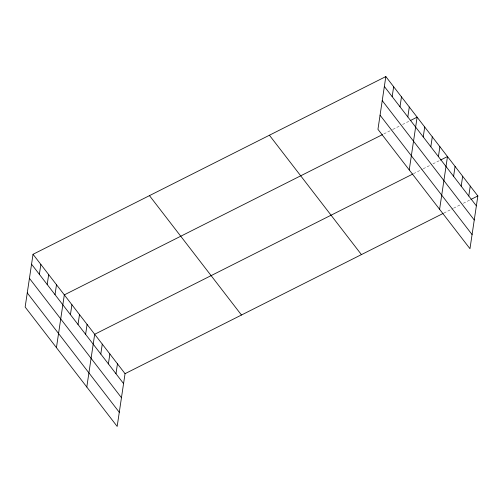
<?xml version="1.0" encoding="UTF-8"?>
<svg xmlns="http://www.w3.org/2000/svg" width="503" height="503" viewBox="0 0 503 503"><rect width="100%" height="100%" fill="white"/><g stroke="black" fill="none" stroke-linecap="round" stroke-linejoin="round"><path stroke-width="0.38" stroke-dasharray="2.52 1.89" d="M383.858 133.917L392.17 129.73M392.868 129.384L399.797 125.888M402.57 124.493L409.499 121.003M413.529 173.667L422.539 169.127M423.23 168.775L431.549 164.588M432.932 163.89L439.861 160.4M443.891 213.058L452.901 208.525M453.593 208.173L461.22 204.331M463.294 203.287L470.23 199.798"/><path stroke-width="0.75" d="M33.035 254.292L25.15 307.044L117.168 426.425L125.046 373.672L33.035 254.292L385.832 76.575L477.85 195.956L469.965 248.708L377.954 129.328L385.832 76.575M39.372 274.349L40.856 264.44M47.194 284.497L48.678 274.588M55.016 294.645L56.499 284.736M56.437 347.636L64.321 294.884L382.469 134.615M70.433 314.639L71.91 304.73M78.022 324.485L79.499 314.576M85.611 334.338L87.094 324.429M86.799 387.027L94.683 334.275L412.837 174.013M100.795 354.037L102.272 344.127M108.384 363.883L109.868 353.974M115.979 373.729L117.457 363.826M392.177 96.626L393.654 86.723M399.998 106.774L401.476 96.872M407.82 116.922L409.297 107.013M409.235 169.92L417.119 117.161L410.19 120.657M423.23 136.923L424.714 127.014M430.82 146.769L432.303 136.86M438.415 156.615L439.892 146.713M439.603 209.311L447.488 156.559L440.553 160.048M453.593 176.314L455.077 166.411M461.188 186.167L462.666 176.257M468.777 196.013L470.261 186.104M125.046 373.672L443.2 213.41M470.921 199.446L477.85 195.956M384.355 86.485L476.366 205.865M382.242 100.619L474.254 220M380.067 115.187L472.078 234.568M269.413 135.219L361.424 254.6M149.46 195.642L241.471 315.029M31.551 264.201L123.568 383.582M29.438 278.341L121.456 397.722M27.263 292.903L119.28 412.29"/></g></svg>
